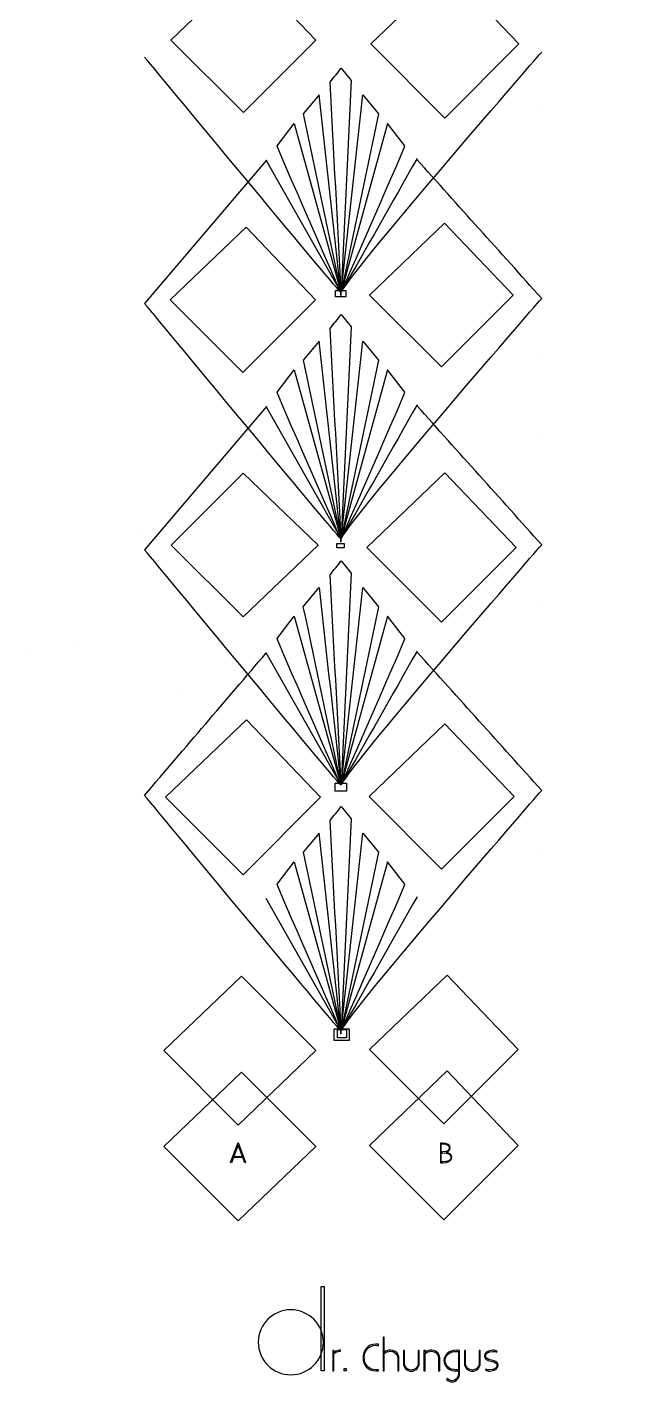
# Model space of a CAD drawing. Extents: x -275 to 84, y -910 to 400.
# Drawn here: x 52.9 to 83.2, y 274 to 342.2 of the extents above; entities that cross this region are included whole.
import ezdxf

# ---------------------------------------------------------------- set-up
doc = ezdxf.new("R2010")
doc.units = 0
doc.layers.add('R_U_00E9TEG_15', color=7, linetype='CONTINUOUS')

# ---------------------------------------------------------------- blocks, each defined once
blk = doc.blocks.new('BLOCK_4')
at = {"layer": 'R_U_00E9TEG_15', "color": 7}
blk.add_lwpolyline([(68.717, 304.05), (69.805, 314.018), (70.6, 313.046), (68.716, 304.067), (68.716, 304.067)], dxfattribs=at)
for points, knots in [([(72.536, 310.801), (71.262, 308.556), (69.989, 306.312), (68.716, 304.067), (69.607, 305.602), (78.818, 316.164), (78.818, 316.164), (76.72, 318.501), (74.622, 320.838), (72.524, 323.175)], [0, 0, 0, 0, 1, 1, 1, 2, 2, 2, 3, 3, 3, 3]), ([(64.924, 310.742), (64.924, 310.742), (68.692, 304.067), (68.692, 304.067), (68.764, 303.909), (59.964, 314.525), (58.812, 315.917)], [0, 0, 0, 0, 1, 1, 1, 2, 2, 2, 2]), ([(68.716, 315.352), (68.531, 315.119), (68.347, 314.887), (68.163, 314.655), (68.347, 311.126), (68.531, 307.597), (68.716, 304.067), (68.716, 304.067), (69.221, 314.733), (69.221, 314.733), (69.221, 314.733), (68.716, 315.352), (68.716, 315.352)], [0, 0, 0, 0, 1, 1, 1, 2, 2, 2, 3, 3, 3, 4, 4, 4, 4]), ([(68.714, 304.055), (68.079, 307.052), (67.443, 310.049), (66.808, 313.046), (66.808, 313.046), (67.602, 314.018), (67.602, 314.018), (67.97, 310.7), (68.337, 307.381), (68.705, 304.063)], [0, 0, 0, 0, 1, 1, 1, 2, 2, 2, 3, 3, 3, 3]), ([(65.491, 311.436), (65.462, 311.4), (68.692, 304.067), (68.692, 304.067), (68.692, 304.067), (66.355, 312.57), (66.355, 312.57), (66.355, 312.57), (65.491, 311.436), (65.491, 311.436)], [0, 0, 0, 0, 1, 1, 1, 2, 2, 2, 3, 3, 3, 3]), ([(71.916, 311.436), (71.945, 311.4), (68.716, 304.067), (68.716, 304.067), (68.716, 304.067), (71.052, 312.57), (71.052, 312.57), (71.052, 312.57), (71.916, 311.436), (71.916, 311.436)], [0, 0, 0, 0, 1, 1, 1, 2, 2, 2, 3, 3, 3, 3])]:
    blk.add_open_spline(points, degree=3, knots=knots, dxfattribs=at)
blk = doc.blocks.new('BLOCK_3')
at = {"layer": 'R_U_00E9TEG_15', "color": 7}
blk.add_lwpolyline([(78.602, 313.252), (78.602, 313.252)], dxfattribs=at)
at = {"layer": 'R_U_00E9TEG_15'}
blk.add_blockref('BLOCK_4', (0, 0), dxfattribs=at)
blk = doc.blocks.new('BLOCK_11')
at = {"layer": 'R_U_00E9TEG_15', "color": 7}
for points in [[(63.524, 286.051), (63.902, 285.047), (63.863, 285.033), (63.76, 285.307), (63.289, 285.307), (63.186, 285.033), (63.146, 285.047), (63.524, 286.051)], [(63.304, 285.349), (63.743, 285.349), (63.524, 285.932), (63.304, 285.349)]]:
    blk.add_lwpolyline(points, dxfattribs=at)
blk = doc.blocks.new('BLOCK_12')
at = {"layer": 'R_U_00E9TEG_15', "color": 7}
for points, knots in [([(73.825, 286.032), (74.087, 286.032), (74.204, 285.926), (74.204, 285.788), (74.204, 285.689), (74.143, 285.606), (74.014, 285.566), (74.188, 285.53), (74.288, 285.437), (74.288, 285.311), (74.288, 285.145), (74.115, 285.039), (73.825, 285.039), (73.793, 285.039), (73.753, 285.04), (73.716, 285.043), (73.716, 285.043), (73.716, 286.028), (73.716, 286.028), (73.753, 286.03), (73.793, 286.032), (73.825, 286.032)], [0, 0, 0, 0, 1, 1, 1, 2, 2, 2, 3, 3, 3, 4, 4, 4, 5, 5, 5, 6, 6, 6, 7, 7, 7, 7]), ([(73.758, 285.988), (73.758, 285.988), (73.758, 285.585), (73.758, 285.585), (73.758, 285.585), (73.839, 285.585), (73.839, 285.585), (74.063, 285.585), (74.162, 285.675), (74.162, 285.788), (74.162, 285.903), (74.059, 285.989), (73.825, 285.989), (73.805, 285.989), (73.782, 285.989), (73.758, 285.988)], [0, 0, 0, 0, 1, 1, 1, 2, 2, 2, 3, 3, 3, 4, 4, 4, 5, 5, 5, 5]), ([(74.246, 285.311), (74.246, 285.455), (74.087, 285.542), (73.823, 285.542), (73.823, 285.542), (73.758, 285.542), (73.758, 285.542), (73.758, 285.542), (73.758, 285.083), (73.758, 285.083), (73.782, 285.081), (73.805, 285.081), (73.825, 285.081), (74.087, 285.081), (74.246, 285.167), (74.246, 285.311)], [0, 0, 0, 0, 1, 1, 1, 2, 2, 2, 3, 3, 3, 4, 4, 4, 5, 5, 5, 5])]:
    blk.add_open_spline(points, degree=3, knots=knots, dxfattribs=at)
blk = doc.blocks.new('BLOCK_13')
at = {"layer": 'R_U_00E9TEG_15', "color": 7}
for points in [[(67.856, 278.813), (67.856, 274.559), (67.714, 274.559), (67.714, 278.813), (67.856, 278.813)], [(68.861, 274.674), (68.975, 274.674), (68.975, 274.559), (68.861, 274.559), (68.861, 274.674)]]:
    blk.add_lwpolyline(points, dxfattribs=at)
for points, knots in [([(70.604, 274.559), (70.562, 274.555), (70.503, 274.553), (70.463, 274.553), (70.033, 274.553), (69.817, 274.889), (69.817, 275.226), (69.817, 275.565), (70.033, 275.901), (70.465, 275.901), (70.505, 275.901), (70.562, 275.899), (70.604, 275.895), (70.604, 275.895), (70.601, 275.838), (70.601, 275.838), (70.559, 275.842), (70.501, 275.843), (70.465, 275.843), (70.071, 275.843), (69.874, 275.535), (69.874, 275.226), (69.874, 274.917), (70.071, 274.611), (70.463, 274.611), (70.5, 274.611), (70.559, 274.613), (70.601, 274.616), (70.601, 274.616), (70.604, 274.559), (70.604, 274.559)], [0, 0, 0, 0, 1, 1, 1, 2, 2, 2, 3, 3, 3, 4, 4, 4, 5, 5, 5, 6, 6, 6, 7, 7, 7, 8, 8, 8, 9, 9, 9, 10, 10, 10, 10]), ([(70.882, 276.261), (70.882, 276.261), (70.882, 275.499), (70.882, 275.499), (70.972, 275.563), (71.088, 275.6), (71.201, 275.6), (71.368, 275.6), (71.53, 275.519), (71.595, 275.344), (71.612, 275.3), (71.62, 275.258), (71.62, 275.211), (71.62, 275.211), (71.62, 274.559), (71.62, 274.559), (71.62, 274.559), (71.563, 274.559), (71.563, 274.559), (71.563, 274.559), (71.563, 275.207), (71.563, 275.207), (71.563, 275.251), (71.557, 275.283), (71.542, 275.323), (71.487, 275.474), (71.346, 275.542), (71.199, 275.542), (71.083, 275.542), (70.966, 275.5), (70.882, 275.426), (70.882, 275.426), (70.882, 274.559), (70.882, 274.559), (70.882, 274.559), (70.825, 274.559), (70.825, 274.559), (70.825, 274.559), (70.825, 276.261), (70.825, 276.261), (70.825, 276.261), (70.882, 276.261), (70.882, 276.261)], [0, 0, 0, 0, 1, 1, 1, 2, 2, 2, 3, 3, 3, 4, 4, 4, 5, 5, 5, 6, 6, 6, 7, 7, 7, 8, 8, 8, 9, 9, 9, 10, 10, 10, 11, 11, 11, 12, 12, 12, 13, 13, 13, 14, 14, 14, 14]), ([(68.676, 275.542), (68.56, 275.542), (68.436, 275.5), (68.354, 275.426), (68.354, 275.426), (68.354, 274.559), (68.354, 274.559), (68.354, 274.559), (68.297, 274.559), (68.297, 274.559), (68.297, 274.559), (68.297, 275.58), (68.297, 275.58), (68.297, 275.58), (68.354, 275.58), (68.354, 275.58), (68.354, 275.58), (68.354, 275.497), (68.354, 275.497), (68.443, 275.563), (68.563, 275.6), (68.676, 275.6), (68.676, 275.6), (68.676, 275.542), (68.676, 275.542)], [0, 0, 0, 0, 1, 1, 1, 2, 2, 2, 3, 3, 3, 4, 4, 4, 5, 5, 5, 6, 6, 6, 7, 7, 7, 8, 8, 8, 8]), ([(71.906, 275.58), (71.906, 275.58), (71.906, 274.927), (71.906, 274.927), (71.906, 274.731), (72.06, 274.597), (72.247, 274.597), (72.434, 274.597), (72.588, 274.731), (72.588, 274.927), (72.588, 274.927), (72.588, 275.58), (72.588, 275.58), (72.588, 275.58), (72.645, 275.58), (72.645, 275.58), (72.645, 275.58), (72.645, 274.927), (72.645, 274.927), (72.645, 274.696), (72.464, 274.54), (72.247, 274.54), (72.03, 274.54), (71.849, 274.696), (71.849, 274.927), (71.849, 274.927), (71.849, 275.58), (71.849, 275.58), (71.849, 275.58), (71.906, 275.58), (71.906, 275.58)], [0, 0, 0, 0, 1, 1, 1, 2, 2, 2, 3, 3, 3, 4, 4, 4, 5, 5, 5, 6, 6, 6, 7, 7, 7, 8, 8, 8, 9, 9, 9, 10, 10, 10, 10]), ([(72.942, 275.58), (72.942, 275.58), (72.942, 275.497), (72.942, 275.497), (73.032, 275.563), (73.152, 275.6), (73.265, 275.6), (73.434, 275.6), (73.596, 275.514), (73.659, 275.344), (73.67, 275.314), (73.682, 275.281), (73.682, 275.211), (73.682, 275.211), (73.682, 274.559), (73.682, 274.559), (73.682, 274.559), (73.625, 274.559), (73.625, 274.559), (73.625, 274.559), (73.625, 275.211), (73.625, 275.211), (73.625, 275.428), (73.436, 275.542), (73.265, 275.542), (73.148, 275.542), (73.024, 275.5), (72.942, 275.426), (72.942, 275.426), (72.942, 274.559), (72.942, 274.559), (72.942, 274.559), (72.885, 274.559), (72.885, 274.559), (72.885, 274.559), (72.885, 275.58), (72.885, 275.58), (72.885, 275.58), (72.942, 275.58), (72.942, 275.58)], [0, 0, 0, 0, 1, 1, 1, 2, 2, 2, 3, 3, 3, 4, 4, 4, 5, 5, 5, 6, 6, 6, 7, 7, 7, 8, 8, 8, 9, 9, 9, 10, 10, 10, 11, 11, 11, 12, 12, 12, 13, 13, 13, 13]), ([(74.627, 274.557), (74.595, 274.553), (74.568, 274.552), (74.539, 274.552), (74.107, 274.552), (73.891, 274.811), (73.891, 275.074), (73.891, 275.335), (74.107, 275.594), (74.537, 275.594), (74.579, 275.594), (74.635, 275.592), (74.684, 275.588), (74.684, 275.588), (74.684, 274.445), (74.684, 274.445), (74.684, 274.216), (74.536, 274.001), (74.305, 274.001), (74.196, 274.001), (74.101, 274.054), (74.023, 274.13), (74.023, 274.13), (74.061, 274.172), (74.061, 274.172), (74.132, 274.104), (74.212, 274.058), (74.305, 274.058), (74.501, 274.058), (74.627, 274.247), (74.627, 274.445), (74.627, 274.445), (74.627, 274.557), (74.627, 274.557)], [0, 0, 0, 0, 1, 1, 1, 2, 2, 2, 3, 3, 3, 4, 4, 4, 5, 5, 5, 6, 6, 6, 7, 7, 7, 8, 8, 8, 9, 9, 9, 10, 10, 10, 11, 11, 11, 11]), ([(73.949, 275.074), (73.949, 274.841), (74.145, 274.609), (74.539, 274.609), (74.566, 274.609), (74.596, 274.611), (74.627, 274.613), (74.627, 274.613), (74.627, 275.535), (74.627, 275.535), (74.595, 275.537), (74.564, 275.537), (74.537, 275.537), (74.145, 275.537), (73.949, 275.306), (73.949, 275.074)], [0, 0, 0, 0, 1, 1, 1, 2, 2, 2, 3, 3, 3, 4, 4, 4, 5, 5, 5, 5]), ([(74.981, 275.58), (74.981, 275.58), (74.981, 274.927), (74.981, 274.927), (74.981, 274.731), (75.136, 274.597), (75.323, 274.597), (75.509, 274.597), (75.664, 274.731), (75.664, 274.927), (75.664, 274.927), (75.664, 275.58), (75.664, 275.58), (75.664, 275.58), (75.721, 275.58), (75.721, 275.58), (75.721, 275.58), (75.721, 274.927), (75.721, 274.927), (75.721, 274.696), (75.54, 274.54), (75.323, 274.54), (75.105, 274.54), (74.924, 274.696), (74.924, 274.927), (74.924, 274.927), (74.924, 275.58), (74.924, 275.58), (74.924, 275.58), (74.981, 275.58), (74.981, 275.58)], [0, 0, 0, 0, 1, 1, 1, 2, 2, 2, 3, 3, 3, 4, 4, 4, 5, 5, 5, 6, 6, 6, 7, 7, 7, 8, 8, 8, 9, 9, 9, 10, 10, 10, 10]), ([(76.009, 274.639), (76.058, 274.62), (76.142, 274.603), (76.195, 274.603), (76.422, 274.603), (76.567, 274.708), (76.567, 274.841), (76.567, 274.94), (76.462, 275.009), (76.273, 275.041), (76.054, 275.077), (75.93, 275.169), (75.93, 275.298), (75.93, 275.462), (76.098, 275.594), (76.359, 275.594), (76.42, 275.594), (76.514, 275.577), (76.569, 275.554), (76.569, 275.554), (76.546, 275.5), (76.546, 275.5), (76.496, 275.519), (76.413, 275.537), (76.359, 275.537), (76.132, 275.537), (75.988, 275.432), (75.988, 275.298), (75.988, 275.199), (76.092, 275.131), (76.281, 275.098), (76.5, 275.062), (76.624, 274.971), (76.624, 274.841), (76.624, 274.677), (76.456, 274.546), (76.195, 274.546), (76.134, 274.546), (76.041, 274.563), (75.986, 274.586), (75.986, 274.586), (76.009, 274.639), (76.009, 274.639)], [0, 0, 0, 0, 1, 1, 1, 2, 2, 2, 3, 3, 3, 4, 4, 4, 5, 5, 5, 6, 6, 6, 7, 7, 7, 8, 8, 8, 9, 9, 9, 10, 10, 10, 11, 11, 11, 12, 12, 12, 13, 13, 13, 14, 14, 14, 14])]:
    blk.add_open_spline(points, degree=3, knots=knots, dxfattribs=at)
blk = doc.blocks.new('BLOCK_14')
at = {"layer": 'R_U_00E9TEG_15', "color": 7}
for points in [[(63.784, 386.138), (60.215, 389.708), (63.784, 393.277), (67.354, 389.708), (63.784, 386.138)], [(74.043, 386.174), (70.474, 389.743), (74.043, 393.312), (77.613, 389.743), (74.043, 386.174)], [(68.71, 375.591), (65.14, 379.161), (68.868, 382.73), (72.438, 379.161), (68.71, 375.591)], [(68.754, 371.935), (64.875, 375.813), (68.754, 379.692), (72.633, 375.813), (68.754, 371.935)], [(68.694, 356.817), (65.021, 360.49), (68.857, 364.163), (72.531, 360.49), (68.694, 356.817)], [(54.455, 359.863), (54.455, 359.863)], [(69.409, 360.075), (69.409, 360.075)], [(80.803, 352.439), (80.803, 352.439)], [(58.52, 343.295), (54.951, 346.864), (55.644, 347.528), (58.679, 350.434), (62.248, 346.864), (58.52, 343.295)], [(79.59, 343.054), (76.179, 346.624), (79.749, 350.193), (83.16, 346.624), (79.59, 343.054)], [(63.788, 337.929), (60.134, 341.582), (63.95, 345.236), (67.441, 341.582), (63.788, 337.929)], [(73.944, 337.659), (70.216, 341.387), (74.11, 345.115), (77.672, 341.387), (73.944, 337.659)], [(73.767, 325.118), (70.146, 328.739), (73.928, 332.36), (77.388, 328.739), (73.767, 325.118)], [(63.762, 324.842), (60.104, 328.5), (63.925, 332.158), (67.42, 328.5), (63.762, 324.842)], [(78.602, 321.575), (78.602, 321.575)], [(63.775, 312.531), (60.154, 316.152), (63.775, 319.773), (67.557, 316.152), (63.775, 312.531)], [(73.774, 312.261), (70.013, 316.023), (73.941, 319.784), (77.536, 316.023), (73.774, 312.261)], [(55.289, 311.256), (55.289, 311.256)], [(60.688, 308.775), (60.688, 308.775)], [(63.772, 299.54), (59.866, 303.445), (63.946, 307.351), (67.678, 303.445), (63.772, 299.54)], [(73.777, 299.824), (70.119, 303.482), (73.939, 307.14), (77.435, 303.482), (73.777, 299.824)], [(63.527, 286.94), (59.78, 290.687), (63.694, 294.434), (67.441, 290.687), (63.527, 286.94)], [(73.884, 286.996), (70.137, 290.743), (74.05, 294.49), (77.631, 290.743), (73.884, 286.996)], [(63.527, 282.11), (59.78, 285.857), (63.694, 289.604), (67.441, 285.857), (63.527, 282.11)], [(73.884, 282.167), (70.137, 285.914), (74.05, 289.661), (77.631, 285.914), (73.884, 282.167)]]:
    blk.add_lwpolyline(points, dxfattribs=at)
blk = doc.blocks.new('BLOCK_16')
at = {"layer": 'R_U_00E9TEG_15', "color": 7}
for points in [[(68.708, 316.316), (68.716, 316.316), (67.602, 326.425), (66.808, 325.454), (68.692, 316.474), (68.692, 316.474)], [(68.723, 316.316), (68.692, 316.316), (69.805, 326.425), (70.6, 325.454), (68.716, 316.474), (68.716, 316.474)]]:
    blk.add_lwpolyline(points, dxfattribs=at)
for points, knots in [([(72.536, 323.208), (71.262, 320.963), (69.989, 318.719), (68.716, 316.474), (69.607, 318.009), (78.818, 328.571), (78.818, 328.571), (76.716, 330.909), (74.615, 333.247), (72.513, 335.585)], [0, 0, 0, 0, 1, 1, 1, 2, 2, 2, 3, 3, 3, 3]), ([(64.924, 323.149), (64.924, 323.149), (68.692, 316.474), (68.692, 316.474), (68.764, 316.316), (59.964, 326.932), (58.812, 328.324)], [0, 0, 0, 0, 1, 1, 1, 2, 2, 2, 2]), ([(68.716, 327.759), (68.531, 327.527), (68.347, 327.294), (68.163, 327.062), (68.347, 323.533), (68.531, 320.004), (68.716, 316.474), (68.716, 316.474), (69.221, 327.14), (69.221, 327.14), (69.221, 327.14), (68.716, 327.759), (68.716, 327.759)], [0, 0, 0, 0, 1, 1, 1, 2, 2, 2, 3, 3, 3, 4, 4, 4, 4]), ([(65.491, 323.843), (65.462, 323.807), (68.692, 316.474), (68.692, 316.474), (68.692, 316.474), (66.355, 324.977), (66.355, 324.977), (66.355, 324.977), (65.491, 323.843), (65.491, 323.843)], [0, 0, 0, 0, 1, 1, 1, 2, 2, 2, 3, 3, 3, 3]), ([(71.916, 323.843), (71.945, 323.807), (68.716, 316.474), (68.716, 316.474), (68.716, 316.474), (71.052, 324.977), (71.052, 324.977), (71.052, 324.977), (71.916, 323.843), (71.916, 323.843)], [0, 0, 0, 0, 1, 1, 1, 2, 2, 2, 3, 3, 3, 3])]:
    blk.add_open_spline(points, degree=3, knots=knots, dxfattribs=at)
blk = doc.blocks.new('BLOCK_15')
at = {"layer": 'R_U_00E9TEG_15', "color": 7}
blk.add_lwpolyline([(78.602, 325.659), (78.602, 325.659)], dxfattribs=at)
at = {"layer": 'R_U_00E9TEG_15'}
blk.add_blockref('BLOCK_16', (0, 0), dxfattribs=at)
blk = doc.blocks.new('BLOCK_18')
at = {"layer": 'R_U_00E9TEG_15', "color": 7}
for points in [[(68.708, 328.723), (68.716, 328.723), (67.602, 338.832), (66.808, 337.861), (68.692, 328.881), (68.692, 328.881)], [(68.723, 328.723), (68.692, 328.723), (69.805, 338.832), (70.6, 337.861), (68.716, 328.881), (68.716, 328.881)]]:
    blk.add_lwpolyline(points, dxfattribs=at)
for points, knots in [([(64.924, 335.556), (64.924, 335.556), (68.692, 328.881), (68.692, 328.881), (68.764, 328.723), (59.964, 339.339), (58.812, 340.731)], [0, 0, 0, 0, 1, 1, 1, 2, 2, 2, 2]), ([(72.536, 335.615), (71.262, 333.37), (69.989, 331.126), (68.716, 328.881), (69.607, 330.416), (78.818, 340.978), (78.818, 340.978)], [0, 0, 0, 0, 1, 1, 1, 2, 2, 2, 2]), ([(68.716, 340.166), (68.531, 339.934), (68.347, 339.701), (68.163, 339.469), (68.347, 335.94), (68.531, 332.411), (68.716, 328.881), (68.716, 328.881), (69.221, 339.547), (69.221, 339.547), (69.221, 339.547), (68.716, 340.166), (68.716, 340.166)], [0, 0, 0, 0, 1, 1, 1, 2, 2, 2, 3, 3, 3, 4, 4, 4, 4]), ([(65.491, 336.25), (65.462, 336.214), (68.692, 328.881), (68.692, 328.881), (68.692, 328.881), (66.355, 337.384), (66.355, 337.384), (66.355, 337.384), (65.491, 336.25), (65.491, 336.25)], [0, 0, 0, 0, 1, 1, 1, 2, 2, 2, 3, 3, 3, 3]), ([(71.916, 336.25), (71.945, 336.214), (68.716, 328.881), (68.716, 328.881), (68.716, 328.881), (71.052, 337.384), (71.052, 337.384), (71.052, 337.384), (71.916, 336.25), (71.916, 336.25)], [0, 0, 0, 0, 1, 1, 1, 2, 2, 2, 3, 3, 3, 3])]:
    blk.add_open_spline(points, degree=3, knots=knots, dxfattribs=at)
blk = doc.blocks.new('BLOCK_17')
at = {"layer": 'R_U_00E9TEG_15', "color": 7}
blk.add_lwpolyline([(78.602, 338.066), (78.602, 338.066)], dxfattribs=at)
at = {"layer": 'R_U_00E9TEG_15'}
blk.add_blockref('BLOCK_18', (0, 0), dxfattribs=at)
blk = doc.blocks.new('BLOCK_24')
at = {"layer": 'R_U_00E9TEG_15', "color": 7}
for points in [[(68.708, 291.536), (68.716, 291.536), (67.602, 301.646), (66.808, 300.674), (68.692, 291.694), (68.692, 291.694)], [(68.723, 291.536), (68.692, 291.536), (69.805, 301.646), (70.6, 300.674), (68.716, 291.694), (68.716, 291.694)]]:
    blk.add_lwpolyline(points, dxfattribs=at)
for points, knots in [([(72.536, 298.428), (71.262, 296.184), (69.989, 293.939), (68.716, 291.694), (69.607, 293.229), (78.818, 303.791), (78.818, 303.791), (76.722, 306.117), (74.626, 308.444), (72.531, 310.77)], [0, 0, 0, 0, 1, 1, 1, 2, 2, 2, 3, 3, 3, 3]), ([(64.924, 298.369), (64.924, 298.369), (68.692, 291.694), (68.692, 291.694), (68.764, 291.536), (59.964, 302.152), (58.812, 303.544)], [0, 0, 0, 0, 1, 1, 1, 2, 2, 2, 2]), ([(68.716, 302.979), (68.531, 302.747), (68.347, 302.515), (68.163, 302.282), (68.347, 298.753), (68.531, 295.224), (68.716, 291.694), (68.716, 291.694), (69.221, 302.36), (69.221, 302.36), (69.221, 302.36), (68.716, 302.979), (68.716, 302.979)], [0, 0, 0, 0, 1, 1, 1, 2, 2, 2, 3, 3, 3, 4, 4, 4, 4]), ([(65.491, 299.063), (65.462, 299.027), (68.692, 291.694), (68.692, 291.694), (68.692, 291.694), (66.355, 300.197), (66.355, 300.197), (66.355, 300.197), (65.491, 299.063), (65.491, 299.063)], [0, 0, 0, 0, 1, 1, 1, 2, 2, 2, 3, 3, 3, 3]), ([(71.916, 299.063), (71.945, 299.027), (68.716, 291.694), (68.716, 291.694), (68.716, 291.694), (71.052, 300.197), (71.052, 300.197), (71.052, 300.197), (71.916, 299.063), (71.916, 299.063)], [0, 0, 0, 0, 1, 1, 1, 2, 2, 2, 3, 3, 3, 3])]:
    blk.add_open_spline(points, degree=3, knots=knots, dxfattribs=at)
blk = doc.blocks.new('BLOCK_23')
at = {"layer": 'R_U_00E9TEG_15', "color": 7}
blk.add_lwpolyline([(78.602, 300.879), (78.602, 300.879)], dxfattribs=at)
at = {"layer": 'R_U_00E9TEG_15'}
blk.add_blockref('BLOCK_24', (0, 0), dxfattribs=at)
blk = doc.blocks.new('BLOCK_2')
at = {"layer": 'R_U_00E9TEG_15', "color": 7}
for points in [[(64.951, 335.536), (58.812, 328.324)], [(68.943, 328.65), (68.432, 328.65), (68.432, 328.973), (68.943, 328.973), (68.943, 328.65)], [(68.865, 327.607), (68.865, 327.607)], [(64.951, 323.13), (58.812, 315.917)], [(64.986, 323.149), (64.986, 323.149)], [(58.781, 316.705), (58.781, 316.705)], [(68.864, 316.008), (68.498, 316.008), (68.498, 316.236), (68.864, 316.236), (68.864, 316.008)], [(52.894, 310.77), (52.894, 310.77)], [(64.941, 310.297), (64.941, 310.297)], [(68.138, 309.192), (68.138, 309.192)], [(68.988, 303.746), (68.406, 303.746), (68.406, 304.16), (68.988, 304.16), (68.988, 303.746)], [(69.115, 291.203), (68.365, 291.203), (68.365, 291.786), (69.115, 291.786), (69.115, 291.203)], [(68.99, 291.336), (68.529, 291.336), (68.529, 291.744), (68.99, 291.744), (68.99, 291.336)]]:
    blk.add_lwpolyline(points, dxfattribs=at)
blk.add_open_spline([(58.812, 303.544), (60.855, 305.934), (62.897, 308.324), (64.939, 310.714)], degree=3, dxfattribs=at)
blk.add_open_spline([(67.817, 275.995), (67.817, 275.09), (67.084, 274.357), (66.179, 274.357), (65.275, 274.357), (64.541, 275.09), (64.541, 275.995), (64.541, 276.9), (65.275, 277.633), (66.179, 277.633), (67.084, 277.633), (67.817, 276.9), (67.817, 275.995)], degree=3, knots=[0, 0, 0, 0, 1, 1, 1, 2, 2, 2, 3, 3, 3, 4, 4, 4, 4], dxfattribs=at)
at = {"layer": 'R_U_00E9TEG_15'}
for name in ['BLOCK_14', 'BLOCK_17', 'BLOCK_15', 'BLOCK_3', 'BLOCK_23', 'BLOCK_11', 'BLOCK_12', 'BLOCK_13']:
    blk.add_blockref(name, (0, 0), dxfattribs=at)

msp = doc.modelspace()

# ---------------------------------------------------------------- block references
at = {"layer": 'R_U_00E9TEG_15'}
msp.add_blockref('BLOCK_2', (0, 0), dxfattribs=at)

doc.saveas('drawing.dxf')
